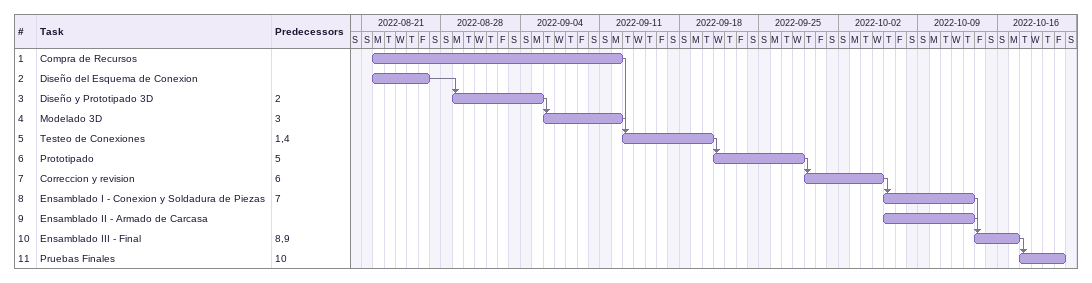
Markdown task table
| ID | Task | Start | Finish | Predecessors |
|---|---|---|---|---|
| 1 | Compra de Recursos | 2022-08-22 | 2022-09-12 |  |
| 2 | Diseño del Esquema de Conexion | 2022-08-22 | 2022-08-26 |  |
| 3 | Diseño y Prototipado 3D | 2022-08-29 | 2022-09-05 | 2 |
| 4 | Modelado 3D | 2022-09-06 | 2022-09-12 | 3 |
| 5 | Testeo de Conexiones | 2022-09-13 | 2022-09-20 | 1, 4 |
| 6 | Prototipado | 2022-09-21 | 2022-09-28 | 5 |
| 7 | Correccion y revision | 2022-09-29 | 2022-10-05 | 6 |
| 8 | Ensamblado I - Conexion y Soldadura de Piezas | 2022-10-06 | 2022-10-13 | 7 |
| 9 | Ensamblado II - Armado de Carcasa | 2022-10-06 | 2022-10-13 |  |
| 10 | Ensamblado III - Final | 2022-10-14 | 2022-10-17 | 8, 9 |
| 11 | Pruebas Finales | 2022-10-18 | 2022-10-21 | 10 |
